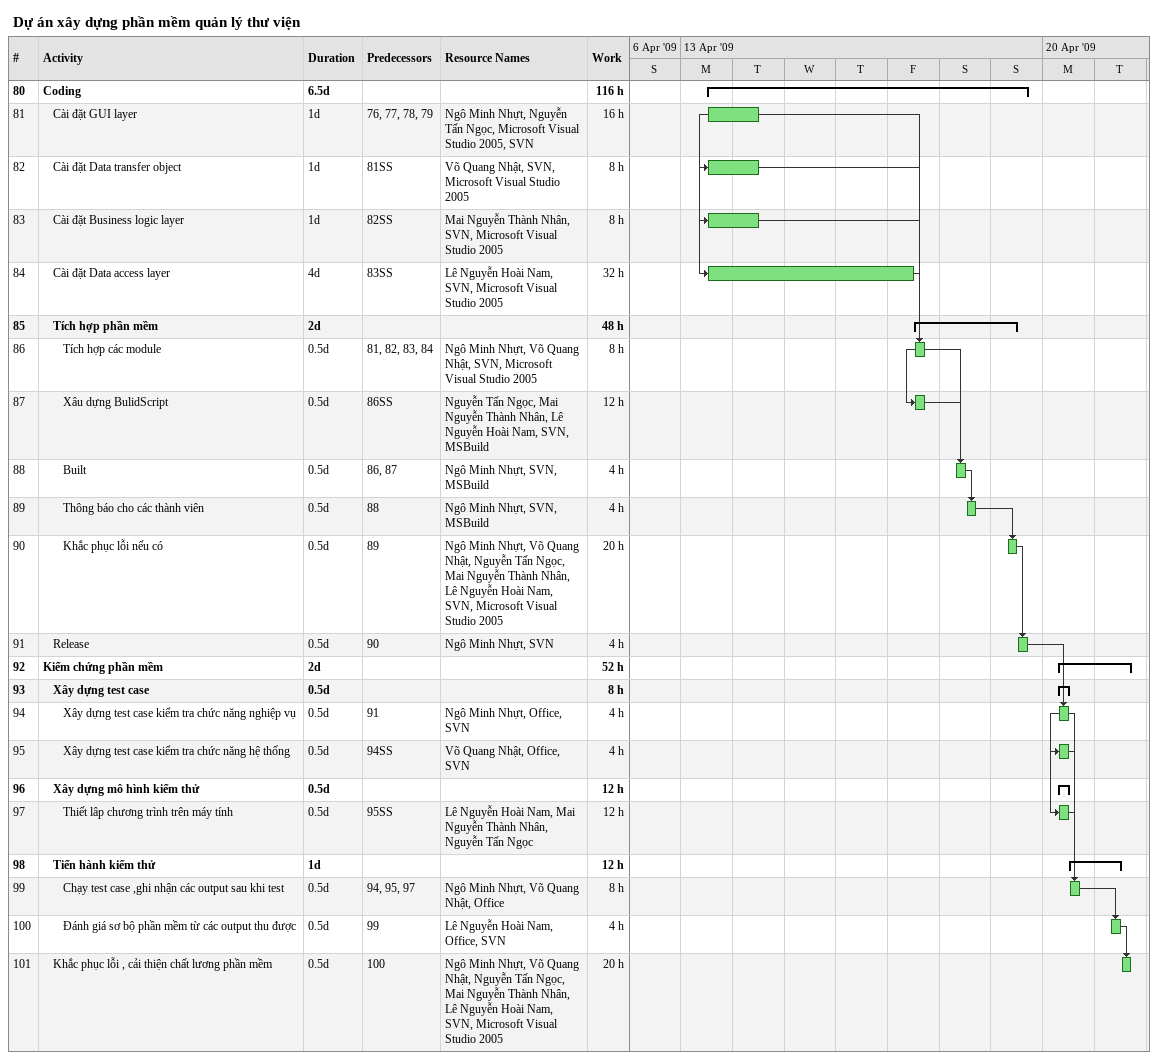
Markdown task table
Dự án xây dựng phần mềm quản lý thư viện

| ID | Level | Task | Duration | Start | Finish | Predecessors | Resources | Work (h) |
|---|---|---|---|---|---|---|---|---|
| 80 | 1 | **Coding** | 6.5d | 2009-04-13 | 2009-04-19 |  |  | 116 |
| 81 | 2 | Cài đặt GUI layer | 1d | 2009-04-13 | 2009-04-14 | 76, 77, 78, 79 | Ngô Minh Nhựt, Nguyễn Tấn Ngọc, Microsoft Visual Studio 2005, SVN | 16 |
| 82 | 2 | Cài đặt Data transfer object | 1d | 2009-04-13 | 2009-04-14 | 81SS | Võ Quang Nhật, SVN, Microsoft Visual Studio 2005 | 8 |
| 83 | 2 | Cài đặt Business logic layer | 1d | 2009-04-13 | 2009-04-14 | 82SS | Mai Nguyễn Thành Nhân, SVN, Microsoft Visual Studio 2005 | 8 |
| 84 | 2 | Cài đặt Data access layer | 4d | 2009-04-13 | 2009-04-17 | 83SS | Lê Nguyễn Hoài Nam, SVN, Microsoft Visual Studio 2005 | 32 |
| 85 | 2 | **Tích hợp phần mềm** | 2d | 2009-04-17 | 2009-04-19 |  |  | 48 |
| 86 | 3 | Tích hợp các module | 0.5d | 2009-04-17 | 2009-04-17 | 81, 82, 83, 84 | Ngô Minh Nhựt, Võ Quang Nhật, SVN, Microsoft Visual Studio 2005 | 8 |
| 87 | 3 | Xâu dựng BulidScript | 0.5d | 2009-04-17 | 2009-04-17 | 86SS | Nguyễn Tấn Ngọc, Mai Nguyễn Thành Nhân, Lê Nguyễn Hoài Nam, SVN, MSBuild | 12 |
| 88 | 3 | Built | 0.5d | 2009-04-18 | 2009-04-18 | 86, 87 | Ngô Minh Nhựt, SVN, MSBuild | 4 |
| 89 | 3 | Thông báo cho các thành viên | 0.5d | 2009-04-18 | 2009-04-18 | 88 | Ngô Minh Nhựt, SVN, MSBuild | 4 |
| 90 | 3 | Khắc phục lỗi nếu có | 0.5d | 2009-04-19 | 2009-04-19 | 89 | Ngô Minh Nhựt, Võ Quang Nhật, Nguyễn Tấn Ngọc, Mai Nguyễn Thành Nhân, Lê Nguyễn Hoài Nam, SVN, Microsoft Visual Studio 2005 | 20 |
| 91 | 2 | Release | 0.5d | 2009-04-19 | 2009-04-19 | 90 | Ngô Minh Nhựt, SVN | 4 |
| 92 | 1 | **Kiểm chứng phần mềm** | 2d | 2009-04-20 | 2009-04-21 |  |  | 52 |
| 93 | 2 | **Xây dựng test case** | 0.5d | 2009-04-20 | 2009-04-20 |  |  | 8 |
| 94 | 3 | Xây dựng test case kiểm tra chức năng nghiệp vụ | 0.5d | 2009-04-20 | 2009-04-20 | 91 | Ngô Minh Nhựt, Office, SVN | 4 |
| 95 | 3 | Xây dựng test case kiểm tra chức năng hệ thống | 0.5d | 2009-04-20 | 2009-04-20 | 94SS | Võ Quang Nhật, Office, SVN | 4 |
| 96 | 2 | **Xây dựng mô hình kiểm thử** | 0.5d | 2009-04-20 | 2009-04-20 |  |  | 12 |
| 97 | 3 | Thiết lâp chương trình trên máy tính | 0.5d | 2009-04-20 | 2009-04-20 | 95SS | Lê Nguyễn Hoài Nam, Mai Nguyễn Thành Nhân, Nguyễn Tấn Ngọc | 12 |
| 98 | 2 | **Tiến hành kiểm thử** | 1d | 2009-04-20 | 2009-04-21 |  |  | 12 |
| 99 | 3 | Chạy test case ,ghi nhận các output sau khi test | 0.5d | 2009-04-20 | 2009-04-20 | 94, 95, 97 | Ngô Minh Nhựt, Võ Quang Nhật, Office | 8 |
| 100 | 3 | Đánh giá sơ bộ phần mềm từ các output thu được | 0.5d | 2009-04-21 | 2009-04-21 | 99 | Lê Nguyễn Hoài Nam, Office, SVN | 4 |
| 101 | 2 | Khắc phục lỗi , cải thiện chất lương phần mềm | 0.5d | 2009-04-21 | 2009-04-21 | 100 | Ngô Minh Nhựt, Võ Quang Nhật, Nguyễn Tấn Ngọc, Mai Nguyễn Thành Nhân, Lê Nguyễn Hoài Nam, SVN, Microsoft Visual Studio 2005 | 20 |
